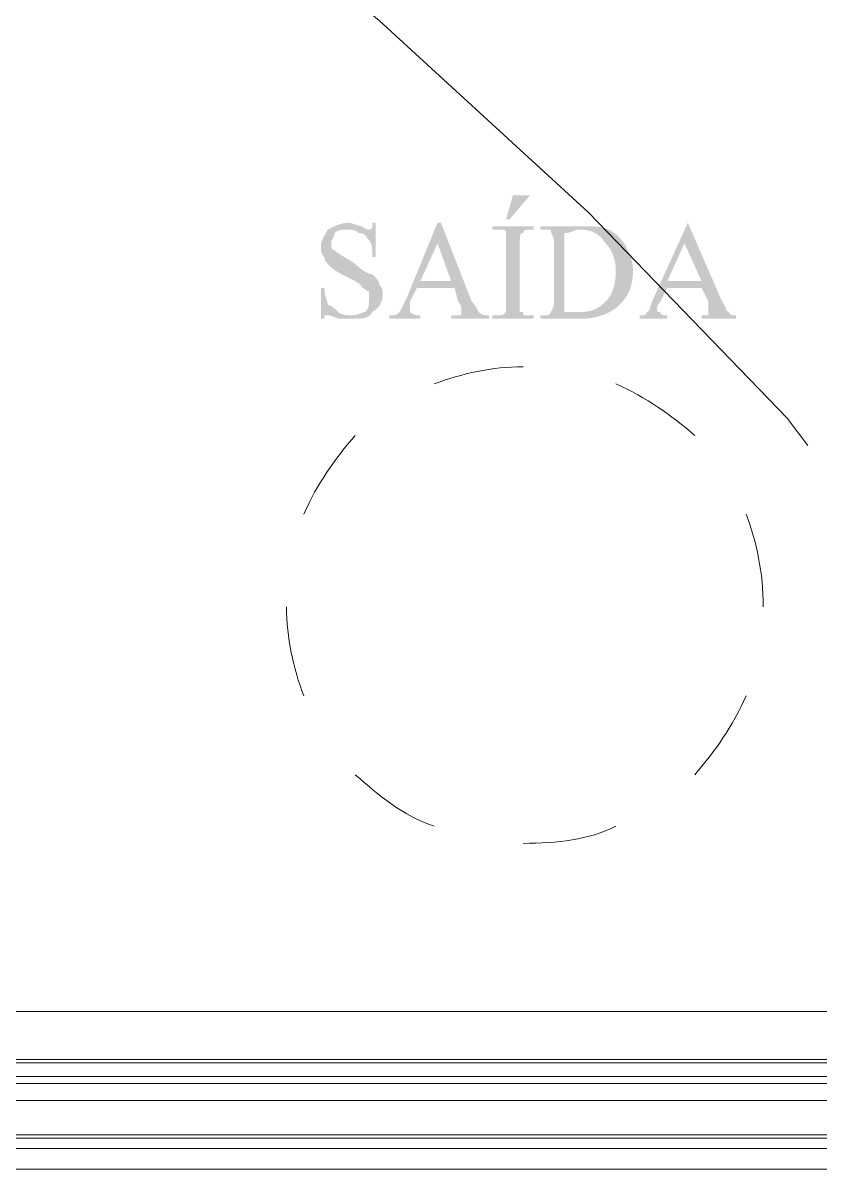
# Model space of a CAD drawing. Header units: metres. Extents: x 2999 to 3164, y 1641 to 1678.
# Drawn here: x 3009.965 to 3010.326, y 1652.677 to 1653.195 of the extents above; entities that cross this region are included whole.
import ezdxf

# ---------------------------------------------------------------- set-up
doc = ezdxf.new("R2010")
doc.units = ezdxf.units.M

msp = doc.modelspace()

# ---------------------------------------------------------------- hatches: boundary and pattern name
at = {"true_color": 0x000007}
h = msp.add_hatch(color=7, dxfattribs=at)
h.paths.add_polyline_path([(3010.1246, 1653.10486), (3010.1246, 1653.08934), (3010.12305, 1653.08934), (3010.12305, 1653.08934), (3010.12305, 1653.08973), (3010.12305, 1653.09011), (3010.12305, 1653.0905), (3010.12304, 1653.09088), (3010.12304, 1653.09126), (3010.12303, 1653.09164), (3010.12301, 1653.09202), (3010.12299, 1653.09238), (3010.12297, 1653.09275), (3010.12294, 1653.09311), (3010.1229, 1653.09346), (3010.12286, 1653.0938), (3010.1228, 1653.09414), (3010.12274, 1653.09446), (3010.12267, 1653.09478), (3010.12259, 1653.09509), (3010.1225, 1653.09538), (3010.12239, 1653.09567), (3010.12228, 1653.09594), (3010.12215, 1653.0962), (3010.12201, 1653.09645), (3010.12185, 1653.09668), (3010.12168, 1653.0969), (3010.1215, 1653.0971), (3010.1215, 1653.0971), (3010.12131, 1653.09729), (3010.12114, 1653.09748), (3010.12098, 1653.09768), (3010.12083, 1653.09787), (3010.12069, 1653.09805), (3010.12055, 1653.09824), (3010.12042, 1653.09842), (3010.12029, 1653.09859), (3010.12016, 1653.09876), (3010.12003, 1653.09893), (3010.11989, 1653.09908), (3010.11975, 1653.09923), (3010.1196, 1653.09937), (3010.11944, 1653.09951), (3010.11927, 1653.09963), (3010.11908, 1653.09974), (3010.11888, 1653.09984), (3010.11866, 1653.09993), (3010.11842, 1653.10001), (3010.11816, 1653.10008), (3010.11787, 1653.10013), (3010.11756, 1653.10017), (3010.11721, 1653.10019), (3010.11684, 1653.1002), (3010.11665, 1653.10039), (3010.11645, 1653.10056), (3010.11626, 1653.10071), (3010.11607, 1653.10086), (3010.11587, 1653.10098), (3010.11568, 1653.1011), (3010.11548, 1653.1012), (3010.11529, 1653.10129), (3010.1151, 1653.10137), (3010.1149, 1653.10145), (3010.11471, 1653.10151), (3010.11451, 1653.10156), (3010.11432, 1653.1016), (3010.11413, 1653.10164), (3010.11393, 1653.10167), (3010.11374, 1653.1017), (3010.11354, 1653.10172), (3010.11335, 1653.10173), (3010.11316, 1653.10174), (3010.11296, 1653.10175), (3010.11277, 1653.10175), (3010.11257, 1653.10175), (3010.11238, 1653.10175), (3010.11219, 1653.10175), (3010.11181, 1653.10175), (3010.11144, 1653.10175), (3010.11109, 1653.10175), (3010.11076, 1653.10175), (3010.11043, 1653.10174), (3010.11012, 1653.10173), (3010.10983, 1653.10172), (3010.10954, 1653.1017), (3010.10927, 1653.10167), (3010.109, 1653.10164), (3010.10875, 1653.1016), (3010.1085, 1653.10156), (3010.10826, 1653.10151), (3010.10803, 1653.10145), (3010.10781, 1653.10137), (3010.10759, 1653.10129), (3010.10737, 1653.1012), (3010.10717, 1653.1011), (3010.10696, 1653.10098), (3010.10676, 1653.10086), (3010.10656, 1653.10071), (3010.10637, 1653.10056), (3010.10617, 1653.10039), (3010.10598, 1653.1002), (3010.10597, 1653.10001), (3010.10595, 1653.09981), (3010.10591, 1653.09962), (3010.10586, 1653.09943), (3010.1058, 1653.09923), (3010.10574, 1653.09904), (3010.10566, 1653.09884), (3010.10558, 1653.09865), (3010.10549, 1653.09846), (3010.10539, 1653.09826), (3010.1053, 1653.09807), (3010.1052, 1653.09787), (3010.10511, 1653.09768), (3010.10501, 1653.09749), (3010.10492, 1653.09729), (3010.10483, 1653.0971), (3010.10475, 1653.0969), (3010.10467, 1653.09671), (3010.1046, 1653.09652), (3010.10454, 1653.09632), (3010.10449, 1653.09613), (3010.10446, 1653.09593), (3010.10443, 1653.09574), (3010.10443, 1653.09555), (3010.10443, 1653.09535), (3010.10443, 1653.09516), (3010.10443, 1653.09497), (3010.10443, 1653.09478), (3010.10444, 1653.09459), (3010.10445, 1653.09441), (3010.10446, 1653.09423), (3010.10448, 1653.09405), (3010.10451, 1653.09388), (3010.10454, 1653.09372), (3010.10458, 1653.09356), (3010.10462, 1653.09341), (3010.10467, 1653.09327), (3010.10473, 1653.09314), (3010.10481, 1653.09301), (3010.10489, 1653.0929), (3010.10498, 1653.0928), (3010.10508, 1653.09271), (3010.1052, 1653.09263), (3010.10532, 1653.09256), (3010.10547, 1653.09251), (3010.10562, 1653.09247), (3010.10579, 1653.09245), (3010.10598, 1653.09244), (3010.10618, 1653.09225), (3010.1064, 1653.09205), (3010.10663, 1653.09186), (3010.10688, 1653.09166), (3010.10715, 1653.09146), (3010.10743, 1653.09125), (3010.10773, 1653.09105), (3010.10805, 1653.09083), (3010.10838, 1653.09061), (3010.10873, 1653.09039), (3010.10909, 1653.09016), (3010.10947, 1653.08992), (3010.10987, 1653.08967), (3010.11028, 1653.08942), (3010.11071, 1653.08915), (3010.11115, 1653.08888), (3010.11161, 1653.08859), (3010.11209, 1653.0883), (3010.11258, 1653.08799), (3010.11309, 1653.08766), (3010.11362, 1653.08733), (3010.11416, 1653.08698), (3010.11472, 1653.08661), (3010.11529, 1653.08623), (3010.11568, 1653.08585), (3010.11606, 1653.08549), (3010.11645, 1653.08514), (3010.11683, 1653.08481), (3010.11722, 1653.0845), (3010.11759, 1653.0842), (3010.11797, 1653.08391), (3010.11834, 1653.08365), (3010.1187, 1653.0834), (3010.11906, 1653.08316), (3010.11941, 1653.08294), (3010.11975, 1653.08274), (3010.12009, 1653.08256), (3010.12041, 1653.08239), (3010.12073, 1653.08223), (3010.12104, 1653.0821), (3010.12133, 1653.08197), (3010.12162, 1653.08187), (3010.12189, 1653.08178), (3010.12215, 1653.08171), (3010.1224, 1653.08165), (3010.12263, 1653.08161), (3010.12285, 1653.08159), (3010.12305, 1653.08158), (3010.12324, 1653.08138), (3010.12344, 1653.08119), (3010.12363, 1653.081), (3010.12382, 1653.0808), (3010.12401, 1653.08061), (3010.12419, 1653.08041), (3010.12437, 1653.08022), (3010.12454, 1653.08003), (3010.12471, 1653.07983), (3010.12488, 1653.07964), (3010.12503, 1653.07944), (3010.12518, 1653.07925), (3010.12532, 1653.07906), (3010.12546, 1653.07886), (3010.12558, 1653.07867), (3010.12569, 1653.07847), (3010.1258, 1653.07828), (3010.12589, 1653.07809), (3010.12597, 1653.07789), (3010.12603, 1653.0777), (3010.12608, 1653.0775), (3010.12612, 1653.07731), (3010.12615, 1653.07712), (3010.12615, 1653.07692), (3010.12634, 1653.07673), (3010.12651, 1653.07653), (3010.12667, 1653.07634), (3010.12681, 1653.07615), (3010.12694, 1653.07595), (3010.12705, 1653.07576), (3010.12715, 1653.07556), (3010.12725, 1653.07537), (3010.12733, 1653.07518), (3010.1274, 1653.07498), (3010.12746, 1653.07479), (3010.12751, 1653.07459), (3010.12756, 1653.0744), (3010.12759, 1653.07421), (3010.12762, 1653.07401), (3010.12765, 1653.07382), (3010.12767, 1653.07362), (3010.12768, 1653.07343), (3010.12769, 1653.07324), (3010.1277, 1653.07304), (3010.1277, 1653.07285), (3010.1277, 1653.07265), (3010.12771, 1653.07246), (3010.12771, 1653.07227), (3010.1277, 1653.07188), (3010.12767, 1653.07149), (3010.12763, 1653.07111), (3010.12758, 1653.07072), (3010.1275, 1653.07034), (3010.12741, 1653.06996), (3010.12731, 1653.06959), (3010.12719, 1653.06922), (3010.12705, 1653.06886), (3010.1269, 1653.0685), (3010.12673, 1653.06815), (3010.12654, 1653.0678), (3010.12634, 1653.06747), (3010.12612, 1653.06714), (3010.12589, 1653.06683), (3010.12564, 1653.06652), (3010.12537, 1653.06622), (3010.12509, 1653.06594), (3010.12479, 1653.06566), (3010.12447, 1653.0654), (3010.12414, 1653.06516), (3010.12379, 1653.06493), (3010.12343, 1653.06471), (3010.12305, 1653.06451), (3010.12285, 1653.06413), (3010.12263, 1653.06379), (3010.12239, 1653.06348), (3010.12214, 1653.0632), (3010.12188, 1653.06294), (3010.12159, 1653.06271), (3010.1213, 1653.06251), (3010.12098, 1653.06232), (3010.12065, 1653.06216), (3010.1203, 1653.06202), (3010.11994, 1653.0619), (3010.11956, 1653.06179), (3010.11916, 1653.0617), (3010.11875, 1653.06163), (3010.11832, 1653.06157), (3010.11788, 1653.06152), (3010.11742, 1653.06148), (3010.11694, 1653.06145), (3010.11645, 1653.06143), (3010.11594, 1653.06142), (3010.11541, 1653.06141), (3010.11487, 1653.0614), (3010.11431, 1653.0614), (3010.11374, 1653.0614), (3010.11373, 1653.0614), (3010.11371, 1653.0614), (3010.11367, 1653.0614), (3010.11362, 1653.0614), (3010.11355, 1653.0614), (3010.11347, 1653.0614), (3010.11338, 1653.0614), (3010.11328, 1653.0614), (3010.11317, 1653.0614), (3010.11304, 1653.0614), (3010.11291, 1653.0614), (3010.11277, 1653.0614), (3010.11262, 1653.0614), (3010.11246, 1653.0614), (3010.1123, 1653.0614), (3010.11213, 1653.0614), (3010.11195, 1653.0614), (3010.11177, 1653.0614), (3010.11159, 1653.0614), (3010.1114, 1653.0614), (3010.11121, 1653.0614), (3010.11102, 1653.0614), (3010.11083, 1653.0614), (3010.11063, 1653.0614), (3010.11063, 1653.0614), (3010.1106, 1653.0614), (3010.11056, 1653.0614), (3010.11051, 1653.0614), (3010.11045, 1653.0614), (3010.11037, 1653.0614), (3010.11028, 1653.0614), (3010.11017, 1653.0614), (3010.11006, 1653.0614), (3010.10994, 1653.0614), (3010.10981, 1653.0614), (3010.10966, 1653.0614), (3010.10951, 1653.0614), (3010.10936, 1653.0614), (3010.10919, 1653.0614), (3010.10902, 1653.0614), (3010.10885, 1653.0614), (3010.10867, 1653.0614), (3010.10849, 1653.0614), (3010.1083, 1653.0614), (3010.10811, 1653.0614), (3010.10792, 1653.0614), (3010.10772, 1653.0614), (3010.10753, 1653.0614), (3010.10715, 1653.06159), (3010.10679, 1653.06176), (3010.10644, 1653.06192), (3010.10611, 1653.06206), (3010.10579, 1653.06218), (3010.10549, 1653.0623), (3010.10521, 1653.0624), (3010.10494, 1653.0625), (3010.10469, 1653.06258), (3010.10446, 1653.06265), (3010.10424, 1653.06271), (3010.10404, 1653.06276), (3010.10385, 1653.06281), (3010.10368, 1653.06284), (3010.10353, 1653.06287), (3010.10339, 1653.0629), (3010.10327, 1653.06292), (3010.10317, 1653.06293), (3010.10308, 1653.06294), (3010.103, 1653.06295), (3010.10295, 1653.06295), (3010.10291, 1653.06295), (3010.10288, 1653.06295), (3010.10287, 1653.06295), (3010.10287, 1653.06295), (3010.10287, 1653.06295), (3010.10287, 1653.06295), (3010.10287, 1653.06295), (3010.10286, 1653.06295), (3010.10285, 1653.06295), (3010.10284, 1653.06295), (3010.10282, 1653.06295), (3010.10279, 1653.06295), (3010.10276, 1653.06295), (3010.10272, 1653.06295), (3010.10268, 1653.06295), (3010.10263, 1653.06295), (3010.10257, 1653.06295), (3010.1025, 1653.06295), (3010.10241, 1653.06295), (3010.10232, 1653.06295), (3010.10222, 1653.06295), (3010.1021, 1653.06295), (3010.10198, 1653.06295), (3010.10183, 1653.06295), (3010.10168, 1653.06295), (3010.10151, 1653.06295), (3010.10132, 1653.06295), (3010.10132, 1653.06295), (3010.10132, 1653.06292), (3010.10132, 1653.06289), (3010.10132, 1653.06284), (3010.10132, 1653.06278), (3010.10132, 1653.06271), (3010.10132, 1653.06264), (3010.10132, 1653.06255), (3010.10132, 1653.06246), (3010.10132, 1653.06237), (3010.10132, 1653.06228), (3010.10132, 1653.06218), (3010.10132, 1653.06208), (3010.10132, 1653.06199), (3010.10132, 1653.06189), (3010.10132, 1653.06181), (3010.10132, 1653.06172), (3010.10132, 1653.06165), (3010.10132, 1653.06158), (3010.10132, 1653.06152), (3010.10132, 1653.06147), (3010.10132, 1653.06143), (3010.10132, 1653.06141), (3010.10132, 1653.0614), (3010.09977, 1653.0614), (3010.09977, 1653.07537), (3010.10132, 1653.07537), (3010.10132, 1653.07537), (3010.10133, 1653.07498), (3010.10135, 1653.0746), (3010.10139, 1653.07421), (3010.10144, 1653.07383), (3010.1015, 1653.07344), (3010.10156, 1653.07307), (3010.10164, 1653.07269), (3010.10172, 1653.07232), (3010.10181, 1653.07196), (3010.10191, 1653.0716), (3010.102, 1653.07125), (3010.1021, 1653.07091), (3010.1022, 1653.07057), (3010.10229, 1653.07025), (3010.10238, 1653.06993), (3010.10247, 1653.06962), (3010.10256, 1653.06933), (3010.10263, 1653.06904), (3010.1027, 1653.06877), (3010.10276, 1653.06851), (3010.10281, 1653.06826), (3010.10284, 1653.06803), (3010.10287, 1653.06781), (3010.10287, 1653.06761), (3010.10287, 1653.06761), (3010.10307, 1653.0676), (3010.10326, 1653.06758), (3010.10346, 1653.06754), (3010.10365, 1653.06749), (3010.10384, 1653.06742), (3010.10404, 1653.06734), (3010.10423, 1653.06725), (3010.10443, 1653.06715), (3010.10462, 1653.06704), (3010.10481, 1653.06691), (3010.10501, 1653.06678), (3010.1052, 1653.06664), (3010.1054, 1653.06649), (3010.10559, 1653.06633), (3010.10578, 1653.06617), (3010.10598, 1653.066), (3010.10617, 1653.06583), (3010.10637, 1653.06565), (3010.10656, 1653.06546), (3010.10675, 1653.06528), (3010.10695, 1653.06509), (3010.10714, 1653.06489), (3010.10734, 1653.0647), (3010.10753, 1653.06451), (3010.10773, 1653.06432), (3010.10795, 1653.06415), (3010.10818, 1653.06399), (3010.10842, 1653.06385), (3010.10867, 1653.06372), (3010.10894, 1653.06361), (3010.10921, 1653.06351), (3010.10948, 1653.06341), (3010.10977, 1653.06333), (3010.11005, 1653.06326), (3010.11034, 1653.0632), (3010.11063, 1653.06315), (3010.11092, 1653.0631), (3010.11121, 1653.06307), (3010.1115, 1653.06304), (3010.11178, 1653.06301), (3010.11206, 1653.06299), (3010.11233, 1653.06298), (3010.11259, 1653.06297), (3010.11285, 1653.06296), (3010.11309, 1653.06296), (3010.11332, 1653.06296), (3010.11354, 1653.06295), (3010.11374, 1653.06295), (3010.11412, 1653.06296), (3010.11448, 1653.06299), (3010.11483, 1653.06302), (3010.11517, 1653.06307), (3010.11549, 1653.06313), (3010.1158, 1653.0632), (3010.1161, 1653.06327), (3010.11638, 1653.06336), (3010.11666, 1653.06345), (3010.11692, 1653.06354), (3010.11718, 1653.06363), (3010.11742, 1653.06373), (3010.11766, 1653.06383), (3010.11789, 1653.06392), (3010.11812, 1653.06402), (3010.11834, 1653.0641), (3010.11855, 1653.06419), (3010.11876, 1653.06426), (3010.11896, 1653.06433), (3010.11916, 1653.06439), (3010.11936, 1653.06444), (3010.11956, 1653.06448), (3010.11975, 1653.0645), (3010.11995, 1653.06451), (3010.12013, 1653.0647), (3010.1203, 1653.0649), (3010.12046, 1653.06509), (3010.1206, 1653.06529), (3010.12073, 1653.06549), (3010.12084, 1653.0657), (3010.12095, 1653.0659), (3010.12104, 1653.06612), (3010.12112, 1653.06633), (3010.12119, 1653.06656), (3010.12125, 1653.06679), (3010.1213, 1653.06703), (3010.12135, 1653.06728), (3010.12139, 1653.06753), (3010.12142, 1653.0678), (3010.12144, 1653.06807), (3010.12146, 1653.06836), (3010.12147, 1653.06865), (3010.12148, 1653.06896), (3010.12149, 1653.06928), (3010.12149, 1653.06962), (3010.1215, 1653.06997), (3010.1215, 1653.07033), (3010.1215, 1653.07071), (3010.1215, 1653.07072), (3010.1215, 1653.07075), (3010.1215, 1653.07078), (3010.1215, 1653.07084), (3010.1215, 1653.0709), (3010.1215, 1653.07098), (3010.1215, 1653.07107), (3010.1215, 1653.07117), (3010.1215, 1653.07129), (3010.1215, 1653.07141), (3010.1215, 1653.07154), (3010.1215, 1653.07168), (3010.1215, 1653.07183), (3010.1215, 1653.07199), (3010.1215, 1653.07215), (3010.1215, 1653.07232), (3010.1215, 1653.0725), (3010.1215, 1653.07268), (3010.1215, 1653.07286), (3010.1215, 1653.07305), (3010.1215, 1653.07324), (3010.1215, 1653.07343), (3010.1215, 1653.07362), (3010.1215, 1653.07382), (3010.12131, 1653.07383), (3010.12114, 1653.07385), (3010.12098, 1653.07389), (3010.12084, 1653.07393), (3010.1207, 1653.07399), (3010.12058, 1653.07406), (3010.12046, 1653.07414), (3010.12035, 1653.07422), (3010.12024, 1653.07431), (3010.12014, 1653.0744), (3010.12004, 1653.0745), (3010.11995, 1653.07459), (3010.11985, 1653.07469), (3010.11975, 1653.07479), (3010.11965, 1653.07488), (3010.11954, 1653.07497), (3010.11943, 1653.07505), (3010.11932, 1653.07513), (3010.11919, 1653.0752), (3010.11905, 1653.07526), (3010.11891, 1653.0753), (3010.11875, 1653.07534), (3010.11858, 1653.07536), (3010.11839, 1653.07537), (3010.11838, 1653.07556), (3010.11833, 1653.07576), (3010.11825, 1653.07595), (3010.11815, 1653.07615), (3010.11802, 1653.07634), (3010.11786, 1653.07653), (3010.11768, 1653.07673), (3010.11747, 1653.07692), (3010.11725, 1653.07712), (3010.117, 1653.07731), (3010.11674, 1653.0775), (3010.11645, 1653.0777), (3010.11615, 1653.07789), (3010.11584, 1653.07809), (3010.11551, 1653.07828), (3010.11517, 1653.07847), (3010.11482, 1653.07867), (3010.11447, 1653.07886), (3010.1141, 1653.07906), (3010.11372, 1653.07925), (3010.11334, 1653.07944), (3010.11296, 1653.07964), (3010.11257, 1653.07983), (3010.11219, 1653.08003), (3010.1118, 1653.08022), (3010.11141, 1653.08041), (3010.11103, 1653.08061), (3010.11064, 1653.0808), (3010.11026, 1653.081), (3010.10988, 1653.08119), (3010.10951, 1653.08138), (3010.10914, 1653.08158), (3010.10878, 1653.08177), (3010.10842, 1653.08197), (3010.10807, 1653.08216), (3010.10772, 1653.08235), (3010.10739, 1653.08255), (3010.10706, 1653.08274), (3010.10675, 1653.08294), (3010.10644, 1653.08313), (3010.10614, 1653.08332), (3010.10586, 1653.08352), (3010.10558, 1653.08371), (3010.10532, 1653.08391), (3010.10508, 1653.0841), (3010.10485, 1653.08429), (3010.10463, 1653.08449), (3010.10443, 1653.08468), (3010.10423, 1653.08488), (3010.10404, 1653.08507), (3010.10385, 1653.08526), (3010.10366, 1653.08546), (3010.10347, 1653.08565), (3010.10329, 1653.08585), (3010.10311, 1653.08604), (3010.10293, 1653.08623), (3010.10276, 1653.08643), (3010.1026, 1653.08662), (3010.10244, 1653.08682), (3010.10229, 1653.08701), (3010.10215, 1653.0872), (3010.10202, 1653.0874), (3010.1019, 1653.08759), (3010.10178, 1653.08779), (3010.10168, 1653.08798), (3010.10159, 1653.08817), (3010.10151, 1653.08837), (3010.10144, 1653.08856), (3010.10139, 1653.08876), (3010.10135, 1653.08895), (3010.10133, 1653.08914), (3010.10132, 1653.08934), (3010.10114, 1653.08953), (3010.10097, 1653.08973), (3010.10081, 1653.08992), (3010.10067, 1653.09011), (3010.10054, 1653.09031), (3010.10043, 1653.0905), (3010.10032, 1653.0907), (3010.10023, 1653.09089), (3010.10015, 1653.09108), (3010.10008, 1653.09128), (3010.10002, 1653.09147), (3010.09996, 1653.09167), (3010.09992, 1653.09186), (3010.09988, 1653.09205), (3010.09985, 1653.09225), (3010.09983, 1653.09244), (3010.09981, 1653.09264), (3010.09979, 1653.09283), (3010.09978, 1653.09302), (3010.09978, 1653.09322), (3010.09977, 1653.09341), (3010.09977, 1653.09361), (3010.09977, 1653.0938), (3010.09977, 1653.09399), (3010.09978, 1653.09437), (3010.0998, 1653.09474), (3010.09984, 1653.09509), (3010.09989, 1653.09543), (3010.09996, 1653.09576), (3010.10004, 1653.09608), (3010.10013, 1653.09639), (3010.10023, 1653.0967), (3010.10034, 1653.09699), (3010.10047, 1653.09729), (3010.1006, 1653.09758), (3010.10074, 1653.09787), (3010.10089, 1653.09816), (3010.10105, 1653.09846), (3010.10121, 1653.09875), (3010.10138, 1653.09905), (3010.10155, 1653.09936), (3010.10173, 1653.09967), (3010.10192, 1653.09999), (3010.10211, 1653.10032), (3010.1023, 1653.10066), (3010.10249, 1653.10101), (3010.10268, 1653.10137), (3010.10287, 1653.10175), (3010.10326, 1653.10195), (3010.10365, 1653.10214), (3010.10404, 1653.10233), (3010.10443, 1653.10252), (3010.10481, 1653.10271), (3010.1052, 1653.10289), (3010.10559, 1653.10307), (3010.10598, 1653.10325), (3010.10637, 1653.10342), (3010.10675, 1653.10358), (3010.10714, 1653.10374), (3010.10753, 1653.10389), (3010.10792, 1653.10403), (3010.10831, 1653.10416), (3010.10869, 1653.10428), (3010.10908, 1653.1044), (3010.10947, 1653.1045), (3010.10986, 1653.10459), (3010.11025, 1653.10467), (3010.11063, 1653.10474), (3010.11102, 1653.10479), (3010.11141, 1653.10483), (3010.1118, 1653.10485), (3010.11219, 1653.10486), (3010.11239, 1653.10485), (3010.1126, 1653.10483), (3010.11283, 1653.10479), (3010.11308, 1653.10474), (3010.11333, 1653.10468), (3010.11359, 1653.10461), (3010.11386, 1653.10454), (3010.11414, 1653.10446), (3010.11442, 1653.10437), (3010.11471, 1653.10427), (3010.115, 1653.10418), (3010.11529, 1653.10408), (3010.11558, 1653.10398), (3010.11587, 1653.10389), (3010.11616, 1653.1038), (3010.11644, 1653.10371), (3010.11672, 1653.10362), (3010.11699, 1653.10355), (3010.11725, 1653.10348), (3010.1175, 1653.10342), (3010.11775, 1653.10337), (3010.11798, 1653.10334), (3010.11819, 1653.10331), (3010.11839, 1653.10331), (3010.11859, 1653.10312), (3010.11878, 1653.10295), (3010.11897, 1653.10279), (3010.11916, 1653.10265), (3010.11935, 1653.10252), (3010.11953, 1653.10241), (3010.11971, 1653.10231), (3010.11989, 1653.10221), (3010.12006, 1653.10213), (3010.12022, 1653.10206), (3010.12038, 1653.102), (3010.12053, 1653.10195), (3010.12067, 1653.1019), (3010.1208, 1653.10187), (3010.12092, 1653.10184), (3010.12104, 1653.10181), (3010.12114, 1653.10179), (3010.12123, 1653.10178), (3010.12131, 1653.10177), (3010.12138, 1653.10176), (3010.12143, 1653.10176), (3010.12147, 1653.10175), (3010.12149, 1653.10175), (3010.1215, 1653.10175), (3010.12151, 1653.10175), (3010.12153, 1653.10175), (3010.12156, 1653.10176), (3010.12161, 1653.10176), (3010.12167, 1653.10177), (3010.12174, 1653.10178), (3010.12182, 1653.10179), (3010.1219, 1653.10181), (3010.12199, 1653.10184), (3010.12208, 1653.10187), (3010.12218, 1653.1019), (3010.12227, 1653.10195), (3010.12237, 1653.102), (3010.12247, 1653.10206), (3010.12256, 1653.10213), (3010.12265, 1653.10221), (3010.12273, 1653.10231), (3010.12281, 1653.10241), (3010.12288, 1653.10252), (3010.12293, 1653.10265), (3010.12298, 1653.10279), (3010.12302, 1653.10295), (3010.12304, 1653.10312), (3010.12305, 1653.10331), (3010.12305, 1653.10331), (3010.12305, 1653.10331), (3010.12305, 1653.10331), (3010.12305, 1653.10331), (3010.12305, 1653.10332), (3010.12305, 1653.10333), (3010.12305, 1653.10334), (3010.12305, 1653.10336), (3010.12305, 1653.10339), (3010.12305, 1653.10342), (3010.12305, 1653.10345), (3010.12305, 1653.1035), (3010.12305, 1653.10355), (3010.12305, 1653.10361), (3010.12305, 1653.10368), (3010.12305, 1653.10377), (3010.12305, 1653.10386), (3010.12305, 1653.10396), (3010.12305, 1653.10408), (3010.12305, 1653.1042), (3010.12305, 1653.10435), (3010.12305, 1653.1045), (3010.12305, 1653.10467), (3010.12305, 1653.10486), (3010.1246, 1653.10486), (3010.12305, 1653.10486)])
h.paths.add_polyline_path([(3010.1603, 1653.07537), (3010.14322, 1653.07537), (3010.14012, 1653.06916), (3010.14012, 1653.06916), (3010.14012, 1653.06897), (3010.14012, 1653.06878), (3010.14012, 1653.06858), (3010.14012, 1653.06839), (3010.14012, 1653.06821), (3010.14012, 1653.06802), (3010.14012, 1653.06784), (3010.14012, 1653.06767), (3010.14012, 1653.0675), (3010.14012, 1653.06733), (3010.14012, 1653.06718), (3010.14012, 1653.06703), (3010.14012, 1653.06689), (3010.14012, 1653.06675), (3010.14012, 1653.06663), (3010.14012, 1653.06652), (3010.14012, 1653.06642), (3010.14012, 1653.06633), (3010.14012, 1653.06625), (3010.14012, 1653.06618), (3010.14012, 1653.06613), (3010.14012, 1653.06609), (3010.14012, 1653.06607), (3010.14012, 1653.06606), (3010.14012, 1653.06606), (3010.14012, 1653.06587), (3010.14012, 1653.0657), (3010.14012, 1653.06555), (3010.14012, 1653.0654), (3010.14012, 1653.06528), (3010.14012, 1653.06516), (3010.14012, 1653.06506), (3010.14012, 1653.06497), (3010.14012, 1653.06489), (3010.14012, 1653.06481), (3010.14012, 1653.06475), (3010.14012, 1653.0647), (3010.14012, 1653.06466), (3010.14012, 1653.06462), (3010.14012, 1653.06459), (3010.14012, 1653.06456), (3010.14012, 1653.06455), (3010.14012, 1653.06453), (3010.14012, 1653.06452), (3010.14012, 1653.06451), (3010.14012, 1653.06451), (3010.14012, 1653.06451), (3010.14012, 1653.06451), (3010.14012, 1653.06451), (3010.14031, 1653.06432), (3010.14051, 1653.06415), (3010.1407, 1653.06399), (3010.1409, 1653.06385), (3010.14109, 1653.06372), (3010.14128, 1653.06361), (3010.14148, 1653.06351), (3010.14167, 1653.06341), (3010.14187, 1653.06333), (3010.14206, 1653.06326), (3010.14225, 1653.0632), (3010.14245, 1653.06315), (3010.14264, 1653.0631), (3010.14284, 1653.06307), (3010.14303, 1653.06304), (3010.14322, 1653.06301), (3010.14342, 1653.06299), (3010.14361, 1653.06298), (3010.14381, 1653.06297), (3010.144, 1653.06296), (3010.14419, 1653.06296), (3010.14439, 1653.06296), (3010.14458, 1653.06295), (3010.14478, 1653.06295), (3010.14478, 1653.0614), (3010.13081, 1653.0614), (3010.13081, 1653.06295), (3010.13081, 1653.06295), (3010.131, 1653.06295), (3010.1312, 1653.06296), (3010.13139, 1653.06296), (3010.13159, 1653.06296), (3010.13178, 1653.06297), (3010.13197, 1653.06298), (3010.13217, 1653.06299), (3010.13236, 1653.06301), (3010.13256, 1653.06304), (3010.13275, 1653.06307), (3010.13294, 1653.0631), (3010.13314, 1653.06315), (3010.13333, 1653.0632), (3010.13353, 1653.06326), (3010.13372, 1653.06333), (3010.13391, 1653.06341), (3010.13411, 1653.06351), (3010.1343, 1653.06361), (3010.1345, 1653.06372), (3010.13469, 1653.06385), (3010.13488, 1653.06399), (3010.13508, 1653.06415), (3010.13527, 1653.06432), (3010.13547, 1653.06451), (3010.13547, 1653.06451), (3010.13547, 1653.06452), (3010.1355, 1653.06457), (3010.13553, 1653.06465), (3010.13559, 1653.06475), (3010.13565, 1653.06488), (3010.13573, 1653.06504), (3010.13582, 1653.06522), (3010.13592, 1653.06543), (3010.13604, 1653.06565), (3010.13616, 1653.0659), (3010.13629, 1653.06616), (3010.13644, 1653.06645), (3010.13658, 1653.06675), (3010.13674, 1653.06706), (3010.1369, 1653.06739), (3010.13707, 1653.06773), (3010.13725, 1653.06808), (3010.13743, 1653.06844), (3010.13761, 1653.0688), (3010.1378, 1653.06918), (3010.13799, 1653.06956), (3010.13818, 1653.06994), (3010.13838, 1653.07033), (3010.13857, 1653.07071), (3010.15254, 1653.10486), (3010.15409, 1653.10486), (3010.16806, 1653.06916), (3010.16806, 1653.06916), (3010.16825, 1653.06896), (3010.16844, 1653.06875), (3010.16863, 1653.06852), (3010.16882, 1653.06828), (3010.16901, 1653.06803), (3010.1692, 1653.06778), (3010.16938, 1653.06752), (3010.16955, 1653.06727), (3010.16972, 1653.06701), (3010.16988, 1653.06675), (3010.17004, 1653.0665), (3010.17019, 1653.06625), (3010.17033, 1653.06601), (3010.17046, 1653.06579), (3010.17059, 1653.06557), (3010.1707, 1653.06537), (3010.1708, 1653.06518), (3010.17089, 1653.06502), (3010.17097, 1653.06487), (3010.17104, 1653.06474), (3010.17109, 1653.06464), (3010.17113, 1653.06457), (3010.17115, 1653.06452), (3010.17116, 1653.06451), (3010.17116, 1653.06451), (3010.17135, 1653.06432), (3010.17155, 1653.06415), (3010.17174, 1653.06399), (3010.17194, 1653.06385), (3010.17213, 1653.06372), (3010.17232, 1653.06361), (3010.17252, 1653.06351), (3010.17271, 1653.06341), (3010.17291, 1653.06333), (3010.1731, 1653.06326), (3010.17329, 1653.0632), (3010.17349, 1653.06315), (3010.17368, 1653.0631), (3010.17388, 1653.06307), (3010.17407, 1653.06304), (3010.17426, 1653.06301), (3010.17446, 1653.06299), (3010.17465, 1653.06298), (3010.17485, 1653.06297), (3010.17504, 1653.06296), (3010.17523, 1653.06296), (3010.17543, 1653.06296), (3010.17562, 1653.06295), (3010.17582, 1653.06295), (3010.17582, 1653.0614), (3010.15874, 1653.0614), (3010.15874, 1653.06295), (3010.15874, 1653.06295), (3010.15894, 1653.06295), (3010.15913, 1653.06295), (3010.15933, 1653.06295), (3010.15952, 1653.06295), (3010.15971, 1653.06295), (3010.15991, 1653.06295), (3010.1601, 1653.06295), (3010.1603, 1653.06295), (3010.16049, 1653.06295), (3010.16068, 1653.06295), (3010.16088, 1653.06295), (3010.16107, 1653.06295), (3010.16127, 1653.06295), (3010.16146, 1653.06295), (3010.16165, 1653.06295), (3010.16185, 1653.06295), (3010.16204, 1653.06295), (3010.16224, 1653.06295), (3010.16243, 1653.06295), (3010.16262, 1653.06295), (3010.16282, 1653.06295), (3010.16301, 1653.06295), (3010.16321, 1653.06295), (3010.1634, 1653.06295), (3010.1634, 1653.06295), (3010.1634, 1653.06314), (3010.1634, 1653.06331), (3010.1634, 1653.06347), (3010.1634, 1653.06362), (3010.1634, 1653.06375), (3010.1634, 1653.06388), (3010.1634, 1653.06399), (3010.1634, 1653.0641), (3010.1634, 1653.06421), (3010.1634, 1653.06431), (3010.1634, 1653.06441), (3010.1634, 1653.06451), (3010.1634, 1653.0646), (3010.1634, 1653.0647), (3010.1634, 1653.0648), (3010.1634, 1653.06491), (3010.1634, 1653.06502), (3010.1634, 1653.06514), (3010.1634, 1653.06526), (3010.1634, 1653.0654), (3010.1634, 1653.06554), (3010.1634, 1653.0657), (3010.1634, 1653.06587), (3010.1634, 1653.06606), (3010.1634, 1653.06607), (3010.1634, 1653.06609), (3010.1634, 1653.06613), (3010.16339, 1653.06618), (3010.16339, 1653.06625), (3010.16338, 1653.06633), (3010.16336, 1653.06642), (3010.16334, 1653.06652), (3010.16332, 1653.06663), (3010.16329, 1653.06675), (3010.16325, 1653.06689), (3010.16321, 1653.06703), (3010.16315, 1653.06718), (3010.16309, 1653.06733), (3010.16302, 1653.0675), (3010.16294, 1653.06767), (3010.16285, 1653.06784), (3010.16275, 1653.06802), (3010.16263, 1653.06821), (3010.1625, 1653.06839), (3010.16236, 1653.06858), (3010.1622, 1653.06878), (3010.16203, 1653.06897), (3010.16185, 1653.06916), (3010.1603, 1653.07537), (3010.16185, 1653.06916)])
h.paths.add_polyline_path([(3010.15874, 1653.07847), (3010.15254, 1653.09555), (3010.14478, 1653.07847), (3010.15874, 1653.07847), (3010.14478, 1653.07847)])
h.paths.add_polyline_path([(3010.19599, 1653.06295), (3010.19599, 1653.0614), (3010.17737, 1653.0614), (3010.17737, 1653.06295), (3010.17892, 1653.06295), (3010.17892, 1653.06295), (3010.17929, 1653.06295), (3010.17963, 1653.06296), (3010.17995, 1653.06296), (3010.18023, 1653.06296), (3010.1805, 1653.06297), (3010.18074, 1653.06298), (3010.18096, 1653.06299), (3010.18116, 1653.06301), (3010.18135, 1653.06304), (3010.18152, 1653.06307), (3010.18168, 1653.0631), (3010.18183, 1653.06315), (3010.18197, 1653.0632), (3010.18211, 1653.06326), (3010.18224, 1653.06333), (3010.18237, 1653.06341), (3010.1825, 1653.06351), (3010.18263, 1653.06361), (3010.18277, 1653.06372), (3010.18291, 1653.06385), (3010.18306, 1653.06399), (3010.18322, 1653.06415), (3010.18339, 1653.06432), (3010.18358, 1653.06451), (3010.18358, 1653.06451), (3010.18358, 1653.06451), (3010.18358, 1653.06454), (3010.18358, 1653.06458), (3010.18358, 1653.06464), (3010.18358, 1653.06471), (3010.18358, 1653.0648), (3010.18358, 1653.0649), (3010.18358, 1653.06502), (3010.18358, 1653.06516), (3010.18358, 1653.06532), (3010.18358, 1653.06548), (3010.18358, 1653.06567), (3010.18358, 1653.06587), (3010.18358, 1653.06609), (3010.18358, 1653.06633), (3010.18358, 1653.06658), (3010.18358, 1653.06684), (3010.18358, 1653.06713), (3010.18358, 1653.06742), (3010.18358, 1653.06774), (3010.18358, 1653.06807), (3010.18358, 1653.06842), (3010.18358, 1653.06878), (3010.18358, 1653.06916), (3010.18358, 1653.09555), (3010.18358, 1653.09555), (3010.18358, 1653.09593), (3010.18358, 1653.09629), (3010.18358, 1653.09664), (3010.18358, 1653.09697), (3010.18358, 1653.09728), (3010.18358, 1653.09758), (3010.18358, 1653.09787), (3010.18358, 1653.09813), (3010.18358, 1653.09838), (3010.18358, 1653.09862), (3010.18358, 1653.09884), (3010.18358, 1653.09904), (3010.18358, 1653.09922), (3010.18358, 1653.09939), (3010.18358, 1653.09955), (3010.18358, 1653.09968), (3010.18358, 1653.09981), (3010.18358, 1653.09991), (3010.18358, 1653.1), (3010.18358, 1653.10007), (3010.18358, 1653.10013), (3010.18358, 1653.10017), (3010.18358, 1653.10019), (3010.18358, 1653.1002), (3010.18358, 1653.1002), (3010.18358, 1653.10021), (3010.18357, 1653.10023), (3010.18357, 1653.10027), (3010.18357, 1653.10032), (3010.18356, 1653.10038), (3010.18355, 1653.10044), (3010.18354, 1653.10052), (3010.18352, 1653.1006), (3010.18349, 1653.10069), (3010.18346, 1653.10079), (3010.18343, 1653.10088), (3010.18338, 1653.10098), (3010.18333, 1653.10107), (3010.18327, 1653.10117), (3010.1832, 1653.10126), (3010.18312, 1653.10135), (3010.18302, 1653.10143), (3010.18292, 1653.10151), (3010.18281, 1653.10158), (3010.18268, 1653.10164), (3010.18254, 1653.10169), (3010.18238, 1653.10172), (3010.18221, 1653.10175), (3010.18202, 1653.10175), (3010.18202, 1653.10175), (3010.18199, 1653.10175), (3010.18195, 1653.10175), (3010.1819, 1653.10175), (3010.18184, 1653.10175), (3010.18176, 1653.10175), (3010.18167, 1653.10175), (3010.18156, 1653.10175), (3010.18145, 1653.10175), (3010.18133, 1653.10175), (3010.18119, 1653.10175), (3010.18105, 1653.10175), (3010.1809, 1653.10175), (3010.18075, 1653.10175), (3010.18058, 1653.10175), (3010.18041, 1653.10175), (3010.18024, 1653.10175), (3010.18006, 1653.10175), (3010.17988, 1653.10175), (3010.17969, 1653.10175), (3010.1795, 1653.10175), (3010.17931, 1653.10175), (3010.17911, 1653.10175), (3010.17892, 1653.10175), (3010.17737, 1653.10175), (3010.17737, 1653.10331), (3010.19599, 1653.10331), (3010.19599, 1653.10175), (3010.19444, 1653.10175), (3010.19444, 1653.10175), (3010.19425, 1653.10175), (3010.19405, 1653.10175), (3010.19386, 1653.10175), (3010.19367, 1653.10175), (3010.19348, 1653.10174), (3010.1933, 1653.10173), (3010.19312, 1653.10172), (3010.19294, 1653.1017), (3010.19278, 1653.10167), (3010.19261, 1653.10164), (3010.19245, 1653.1016), (3010.19231, 1653.10156), (3010.19216, 1653.10151), (3010.19203, 1653.10145), (3010.19191, 1653.10137), (3010.1918, 1653.10129), (3010.19169, 1653.1012), (3010.1916, 1653.1011), (3010.19152, 1653.10098), (3010.19146, 1653.10086), (3010.1914, 1653.10071), (3010.19137, 1653.10056), (3010.19134, 1653.10039), (3010.19134, 1653.1002), (3010.19134, 1653.1002), (3010.19115, 1653.10019), (3010.19098, 1653.10017), (3010.19082, 1653.10013), (3010.19068, 1653.10007), (3010.19055, 1653.1), (3010.19044, 1653.09991), (3010.19033, 1653.09981), (3010.19024, 1653.09968), (3010.19016, 1653.09955), (3010.19009, 1653.09939), (3010.19003, 1653.09922), (3010.18998, 1653.09904), (3010.18993, 1653.09884), (3010.1899, 1653.09862), (3010.18987, 1653.09838), (3010.18984, 1653.09813), (3010.18982, 1653.09787), (3010.18981, 1653.09758), (3010.1898, 1653.09728), (3010.18979, 1653.09697), (3010.18979, 1653.09664), (3010.18978, 1653.09629), (3010.18978, 1653.09593), (3010.18978, 1653.09555), (3010.18978, 1653.06916), (3010.18978, 1653.06916), (3010.18978, 1653.06897), (3010.18978, 1653.06877), (3010.18978, 1653.06858), (3010.18978, 1653.06839), (3010.18978, 1653.06819), (3010.18978, 1653.068), (3010.18978, 1653.0678), (3010.18978, 1653.06761), (3010.18978, 1653.06742), (3010.18978, 1653.06722), (3010.18978, 1653.06703), (3010.18978, 1653.06683), (3010.18978, 1653.06664), (3010.18978, 1653.06645), (3010.18978, 1653.06625), (3010.18978, 1653.06606), (3010.18978, 1653.06586), (3010.18978, 1653.06567), (3010.18978, 1653.06548), (3010.18978, 1653.06528), (3010.18978, 1653.06509), (3010.18978, 1653.06489), (3010.18978, 1653.0647), (3010.18978, 1653.06451), (3010.18978, 1653.06451), (3010.18997, 1653.06451), (3010.19014, 1653.06451), (3010.1903, 1653.0645), (3010.19044, 1653.0645), (3010.19057, 1653.06449), (3010.19068, 1653.06448), (3010.19078, 1653.06447), (3010.19088, 1653.06445), (3010.19096, 1653.06442), (3010.19103, 1653.06439), (3010.19109, 1653.06436), (3010.19114, 1653.06431), (3010.19119, 1653.06426), (3010.19122, 1653.0642), (3010.19125, 1653.06413), (3010.19128, 1653.06405), (3010.1913, 1653.06396), (3010.19131, 1653.06385), (3010.19132, 1653.06374), (3010.19133, 1653.06361), (3010.19133, 1653.06347), (3010.19133, 1653.06331), (3010.19134, 1653.06314), (3010.19134, 1653.06295), (3010.19152, 1653.06295), (3010.19169, 1653.06295), (3010.19185, 1653.06295), (3010.192, 1653.06295), (3010.19213, 1653.06295), (3010.19226, 1653.06295), (3010.19237, 1653.06295), (3010.19248, 1653.06295), (3010.19259, 1653.06295), (3010.19269, 1653.06295), (3010.19279, 1653.06295), (3010.19289, 1653.06295), (3010.19298, 1653.06295), (3010.19308, 1653.06295), (3010.19318, 1653.06295), (3010.19329, 1653.06295), (3010.1934, 1653.06295), (3010.19352, 1653.06295), (3010.19364, 1653.06295), (3010.19378, 1653.06295), (3010.19392, 1653.06295), (3010.19408, 1653.06295), (3010.19425, 1653.06295), (3010.19444, 1653.06295), (3010.19599, 1653.06295), (3010.19444, 1653.06295)])
h.paths.add_polyline_path([(3010.19444, 1653.11727), (3010.18513, 1653.10641), (3010.18358, 1653.10641), (3010.18668, 1653.11727), (3010.19444, 1653.11727), (3010.18668, 1653.11727)])
h.paths.add_polyline_path([(3010.19909, 1653.0614), (3010.19909, 1653.06295), (3010.20065, 1653.06295), (3010.20065, 1653.06295), (3010.20084, 1653.06295), (3010.20103, 1653.06296), (3010.20123, 1653.06296), (3010.20142, 1653.06296), (3010.2016, 1653.06297), (3010.20179, 1653.06298), (3010.20197, 1653.06299), (3010.20214, 1653.06301), (3010.20231, 1653.06304), (3010.20247, 1653.06307), (3010.20263, 1653.0631), (3010.20278, 1653.06315), (3010.20292, 1653.0632), (3010.20305, 1653.06326), (3010.20318, 1653.06333), (3010.20329, 1653.06341), (3010.20339, 1653.06351), (3010.20348, 1653.06361), (3010.20356, 1653.06372), (3010.20363, 1653.06385), (3010.20368, 1653.06399), (3010.20372, 1653.06415), (3010.20374, 1653.06432), (3010.20375, 1653.06451), (3010.20375, 1653.06451), (3010.20376, 1653.06451), (3010.20378, 1653.06454), (3010.20382, 1653.06458), (3010.20387, 1653.06464), (3010.20392, 1653.06471), (3010.20399, 1653.0648), (3010.20407, 1653.0649), (3010.20415, 1653.06502), (3010.20424, 1653.06516), (3010.20433, 1653.06532), (3010.20443, 1653.06548), (3010.20453, 1653.06567), (3010.20462, 1653.06587), (3010.20472, 1653.06609), (3010.20481, 1653.06633), (3010.2049, 1653.06658), (3010.20498, 1653.06684), (3010.20506, 1653.06713), (3010.20513, 1653.06742), (3010.20519, 1653.06774), (3010.20524, 1653.06807), (3010.20527, 1653.06842), (3010.20529, 1653.06878), (3010.2053, 1653.06916), (3010.2053, 1653.09555), (3010.2053, 1653.09555), (3010.20529, 1653.09593), (3010.20527, 1653.09629), (3010.20524, 1653.09664), (3010.20519, 1653.09698), (3010.20513, 1653.0973), (3010.20506, 1653.09761), (3010.20498, 1653.0979), (3010.2049, 1653.09819), (3010.20481, 1653.09846), (3010.20472, 1653.09873), (3010.20462, 1653.09898), (3010.20453, 1653.09923), (3010.20443, 1653.09947), (3010.20433, 1653.0997), (3010.20424, 1653.09993), (3010.20415, 1653.10014), (3010.20407, 1653.10036), (3010.20399, 1653.10057), (3010.20392, 1653.10077), (3010.20387, 1653.10097), (3010.20382, 1653.10117), (3010.20378, 1653.10136), (3010.20376, 1653.10156), (3010.20375, 1653.10175), (3010.20375, 1653.10175), (3010.20374, 1653.10175), (3010.20372, 1653.10175), (3010.20368, 1653.10175), (3010.20363, 1653.10175), (3010.20356, 1653.10175), (3010.20348, 1653.10175), (3010.20339, 1653.10175), (3010.20329, 1653.10175), (3010.20318, 1653.10175), (3010.20305, 1653.10175), (3010.20292, 1653.10175), (3010.20278, 1653.10175), (3010.20263, 1653.10175), (3010.20247, 1653.10175), (3010.20231, 1653.10175), (3010.20214, 1653.10175), (3010.20197, 1653.10175), (3010.20179, 1653.10175), (3010.2016, 1653.10175), (3010.20142, 1653.10175), (3010.20123, 1653.10175), (3010.20103, 1653.10175), (3010.20084, 1653.10175), (3010.20065, 1653.10175), (3010.19909, 1653.10175), (3010.19909, 1653.10331), (3010.21617, 1653.10331), (3010.21617, 1653.10331), (3010.21693, 1653.10331), (3010.21769, 1653.1033), (3010.21842, 1653.1033), (3010.21914, 1653.1033), (3010.21984, 1653.10329), (3010.22053, 1653.10328), (3010.2212, 1653.10327), (3010.22186, 1653.10325), (3010.2225, 1653.10322), (3010.22312, 1653.10319), (3010.22372, 1653.10316), (3010.22431, 1653.10311), (3010.22489, 1653.10306), (3010.22545, 1653.103), (3010.22599, 1653.10293), (3010.22651, 1653.10285), (3010.22702, 1653.10275), (3010.22752, 1653.10265), (3010.22799, 1653.10254), (3010.22845, 1653.10241), (3010.2289, 1653.10227), (3010.22933, 1653.10211), (3010.22974, 1653.10194), (3010.23013, 1653.10175), (3010.23013, 1653.10175), (3010.23052, 1653.10155), (3010.23091, 1653.10133), (3010.23129, 1653.1011), (3010.23168, 1653.10086), (3010.23206, 1653.1006), (3010.23244, 1653.10032), (3010.23281, 1653.10004), (3010.23318, 1653.09974), (3010.23354, 1653.09943), (3010.2339, 1653.09912), (3010.23425, 1653.09879), (3010.2346, 1653.09846), (3010.23493, 1653.09811), (3010.23526, 1653.09776), (3010.23557, 1653.0974), (3010.23588, 1653.09704), (3010.23618, 1653.09667), (3010.23646, 1653.0963), (3010.23674, 1653.09592), (3010.237, 1653.09554), (3010.23724, 1653.09515), (3010.23747, 1653.09477), (3010.23769, 1653.09438), (3010.23789, 1653.09399), (3010.23809, 1653.09361), (3010.23828, 1653.09322), (3010.23847, 1653.09283), (3010.23866, 1653.09243), (3010.23885, 1653.09204), (3010.23903, 1653.09164), (3010.23921, 1653.09124), (3010.23939, 1653.09083), (3010.23956, 1653.09042), (3010.23972, 1653.09), (3010.23988, 1653.08958), (3010.24003, 1653.08914), (3010.24017, 1653.0887), (3010.2403, 1653.08825), (3010.24042, 1653.0878), (3010.24054, 1653.08733), (3010.24064, 1653.08685), (3010.24073, 1653.08636), (3010.24081, 1653.08585), (3010.24088, 1653.08534), (3010.24093, 1653.08481), (3010.24097, 1653.08426), (3010.24099, 1653.0837), (3010.241, 1653.08313), (3010.24099, 1653.08236), (3010.24096, 1653.08161), (3010.24092, 1653.08087), (3010.24086, 1653.08015), (3010.24078, 1653.07944), (3010.24068, 1653.07874), (3010.24056, 1653.07806), (3010.24042, 1653.07738), (3010.24026, 1653.07672), (3010.24008, 1653.07607), (3010.23987, 1653.07542), (3010.23964, 1653.07479), (3010.23938, 1653.07416), (3010.23911, 1653.07354), (3010.2388, 1653.07293), (3010.23847, 1653.07232), (3010.23811, 1653.07172), (3010.23772, 1653.07113), (3010.23731, 1653.07053), (3010.23687, 1653.06995), (3010.23639, 1653.06936), (3010.23589, 1653.06878), (3010.23536, 1653.06819), (3010.23479, 1653.06761), (3010.23439, 1653.06722), (3010.23395, 1653.06684), (3010.23348, 1653.06645), (3010.23299, 1653.06607), (3010.23246, 1653.0657), (3010.2319, 1653.06533), (3010.23132, 1653.06497), (3010.23071, 1653.06462), (3010.23007, 1653.06428), (3010.22941, 1653.06396), (3010.22872, 1653.06364), (3010.228, 1653.06334), (3010.22726, 1653.06306), (3010.2265, 1653.06279), (3010.22571, 1653.06255), (3010.2249, 1653.06232), (3010.22407, 1653.06212), (3010.22322, 1653.06194), (3010.22235, 1653.06178), (3010.22146, 1653.06165), (3010.22055, 1653.06154), (3010.21963, 1653.06147), (3010.21868, 1653.06142), (3010.21772, 1653.0614), (3010.19909, 1653.0614), (3010.21772, 1653.0614)])
h.paths.add_polyline_path([(3010.20996, 1653.06451), (3010.20996, 1653.06451), (3010.21035, 1653.06451), (3010.21073, 1653.06451), (3010.21112, 1653.06451), (3010.2115, 1653.06451), (3010.21188, 1653.06451), (3010.21226, 1653.06451), (3010.21264, 1653.06451), (3010.21301, 1653.06451), (3010.21337, 1653.06451), (3010.21373, 1653.06451), (3010.21408, 1653.06451), (3010.21442, 1653.06451), (3010.21476, 1653.06451), (3010.21508, 1653.06451), (3010.2154, 1653.06451), (3010.21571, 1653.06451), (3010.216, 1653.06451), (3010.21629, 1653.06451), (3010.21656, 1653.06451), (3010.21682, 1653.06451), (3010.21707, 1653.06451), (3010.2173, 1653.06451), (3010.21752, 1653.06451), (3010.21772, 1653.06451), (3010.21772, 1653.06451), (3010.21829, 1653.06451), (3010.21885, 1653.06454), (3010.21939, 1653.06458), (3010.21992, 1653.06464), (3010.22044, 1653.06471), (3010.22094, 1653.0648), (3010.22143, 1653.0649), (3010.22191, 1653.06502), (3010.22238, 1653.06516), (3010.22284, 1653.06532), (3010.22329, 1653.06548), (3010.22373, 1653.06567), (3010.22416, 1653.06587), (3010.22459, 1653.06609), (3010.22501, 1653.06633), (3010.22542, 1653.06658), (3010.22583, 1653.06684), (3010.22623, 1653.06713), (3010.22663, 1653.06742), (3010.22702, 1653.06774), (3010.22741, 1653.06807), (3010.22781, 1653.06842), (3010.22819, 1653.06878), (3010.22858, 1653.06916), (3010.22896, 1653.06956), (3010.22933, 1653.06997), (3010.22967, 1653.0704), (3010.23, 1653.07084), (3010.23032, 1653.0713), (3010.23062, 1653.07178), (3010.2309, 1653.07227), (3010.23117, 1653.07278), (3010.23142, 1653.07331), (3010.23165, 1653.07385), (3010.23187, 1653.07441), (3010.23207, 1653.07498), (3010.23226, 1653.07557), (3010.23243, 1653.07618), (3010.23258, 1653.0768), (3010.23272, 1653.07744), (3010.23284, 1653.07809), (3010.23295, 1653.07877), (3010.23304, 1653.07945), (3010.23311, 1653.08016), (3010.23317, 1653.08087), (3010.23321, 1653.08161), (3010.23323, 1653.08236), (3010.23324, 1653.08313), (3010.23323, 1653.08371), (3010.23321, 1653.08429), (3010.23317, 1653.08487), (3010.23311, 1653.08545), (3010.23304, 1653.08603), (3010.23295, 1653.0866), (3010.23284, 1653.08717), (3010.23272, 1653.08773), (3010.23258, 1653.08829), (3010.23243, 1653.08884), (3010.23226, 1653.08938), (3010.23207, 1653.08992), (3010.23187, 1653.09045), (3010.23165, 1653.09097), (3010.23142, 1653.09148), (3010.23117, 1653.09198), (3010.2309, 1653.09247), (3010.23062, 1653.09295), (3010.23032, 1653.09342), (3010.23, 1653.09387), (3010.22967, 1653.09431), (3010.22933, 1653.09474), (3010.22896, 1653.09515), (3010.22858, 1653.09555), (3010.22819, 1653.09611), (3010.2278, 1653.09665), (3010.22741, 1653.09715), (3010.22702, 1653.09762), (3010.22661, 1653.09807), (3010.22621, 1653.09848), (3010.22579, 1653.09887), (3010.22536, 1653.09922), (3010.22493, 1653.09956), (3010.22448, 1653.09986), (3010.22402, 1653.10014), (3010.22354, 1653.1004), (3010.22304, 1653.10063), (3010.22253, 1653.10083), (3010.222, 1653.10102), (3010.22145, 1653.10118), (3010.22088, 1653.10132), (3010.22029, 1653.10144), (3010.21967, 1653.10154), (3010.21903, 1653.10162), (3010.21835, 1653.10168), (3010.21766, 1653.10172), (3010.21693, 1653.10175), (3010.21617, 1653.10175), (3010.21597, 1653.10175), (3010.21578, 1653.10172), (3010.21558, 1653.10169), (3010.21538, 1653.10164), (3010.21518, 1653.10158), (3010.21498, 1653.10151), (3010.21477, 1653.10143), (3010.21456, 1653.10135), (3010.21434, 1653.10126), (3010.21411, 1653.10117), (3010.21388, 1653.10107), (3010.21364, 1653.10098), (3010.2134, 1653.10088), (3010.21314, 1653.10079), (3010.21288, 1653.10069), (3010.2126, 1653.1006), (3010.21232, 1653.10052), (3010.21202, 1653.10044), (3010.21171, 1653.10038), (3010.21139, 1653.10032), (3010.21105, 1653.10027), (3010.2107, 1653.10023), (3010.21034, 1653.10021), (3010.20996, 1653.1002), (3010.20996, 1653.1002)])
h.paths.add_polyline_path([(3010.20996, 1653.06451), (3010.20996, 1653.1002)])
h.paths.add_polyline_path([(3010.27204, 1653.07537), (3010.25652, 1653.07537), (3010.25341, 1653.06916), (3010.25341, 1653.06916), (3010.25323, 1653.06897), (3010.25306, 1653.06878), (3010.2529, 1653.06858), (3010.25276, 1653.06839), (3010.25263, 1653.06821), (3010.25252, 1653.06802), (3010.25241, 1653.06784), (3010.25232, 1653.06767), (3010.25224, 1653.0675), (3010.25217, 1653.06733), (3010.25211, 1653.06718), (3010.25206, 1653.06703), (3010.25201, 1653.06689), (3010.25197, 1653.06675), (3010.25194, 1653.06663), (3010.25192, 1653.06652), (3010.2519, 1653.06642), (3010.25189, 1653.06633), (3010.25188, 1653.06625), (3010.25187, 1653.06618), (3010.25186, 1653.06613), (3010.25186, 1653.06609), (3010.25186, 1653.06607), (3010.25186, 1653.06606), (3010.25186, 1653.06606), (3010.25186, 1653.06587), (3010.25186, 1653.0657), (3010.25186, 1653.06555), (3010.25187, 1653.0654), (3010.25188, 1653.06528), (3010.25189, 1653.06516), (3010.2519, 1653.06506), (3010.25192, 1653.06497), (3010.25194, 1653.06489), (3010.25197, 1653.06481), (3010.25201, 1653.06475), (3010.25206, 1653.0647), (3010.25211, 1653.06466), (3010.25217, 1653.06462), (3010.25224, 1653.06459), (3010.25232, 1653.06456), (3010.25241, 1653.06455), (3010.25252, 1653.06453), (3010.25263, 1653.06452), (3010.25276, 1653.06451), (3010.2529, 1653.06451), (3010.25306, 1653.06451), (3010.25323, 1653.06451), (3010.25341, 1653.06451), (3010.25342, 1653.06432), (3010.25344, 1653.06415), (3010.25348, 1653.06399), (3010.25354, 1653.06385), (3010.2536, 1653.06372), (3010.25368, 1653.06361), (3010.25377, 1653.06351), (3010.25387, 1653.06341), (3010.25399, 1653.06333), (3010.25411, 1653.06326), (3010.25424, 1653.0632), (3010.25438, 1653.06315), (3010.25453, 1653.0631), (3010.25469, 1653.06307), (3010.25485, 1653.06304), (3010.25502, 1653.06301), (3010.2552, 1653.06299), (3010.25538, 1653.06298), (3010.25556, 1653.06297), (3010.25575, 1653.06296), (3010.25594, 1653.06296), (3010.25613, 1653.06296), (3010.25632, 1653.06295), (3010.25652, 1653.06295), (3010.25652, 1653.0614), (3010.2441, 1653.0614), (3010.2441, 1653.06295), (3010.2441, 1653.06295), (3010.2443, 1653.06295), (3010.24449, 1653.06296), (3010.24468, 1653.06296), (3010.24487, 1653.06296), (3010.24506, 1653.06297), (3010.24524, 1653.06298), (3010.24542, 1653.06299), (3010.2456, 1653.06301), (3010.24577, 1653.06304), (3010.24593, 1653.06307), (3010.24609, 1653.0631), (3010.24624, 1653.06315), (3010.24638, 1653.0632), (3010.24651, 1653.06326), (3010.24663, 1653.06333), (3010.24675, 1653.06341), (3010.24685, 1653.06351), (3010.24694, 1653.06361), (3010.24702, 1653.06372), (3010.24708, 1653.06385), (3010.24714, 1653.06399), (3010.24717, 1653.06415), (3010.2472, 1653.06432), (3010.24721, 1653.06451), (3010.24721, 1653.06451), (3010.24739, 1653.06452), (3010.24756, 1653.06457), (3010.24772, 1653.06465), (3010.24787, 1653.06475), (3010.248, 1653.06488), (3010.24813, 1653.06504), (3010.24824, 1653.06522), (3010.24835, 1653.06543), (3010.24846, 1653.06565), (3010.24856, 1653.0659), (3010.24866, 1653.06616), (3010.24876, 1653.06645), (3010.24885, 1653.06675), (3010.24895, 1653.06706), (3010.24905, 1653.06739), (3010.24916, 1653.06773), (3010.24927, 1653.06808), (3010.24939, 1653.06844), (3010.24951, 1653.0688), (3010.24965, 1653.06918), (3010.24979, 1653.06956), (3010.24995, 1653.06994), (3010.25012, 1653.07033), (3010.25031, 1653.07071), (3010.26583, 1653.10486), (3010.28135, 1653.06916), (3010.28135, 1653.06916), (3010.28153, 1653.06896), (3010.28171, 1653.06875), (3010.28186, 1653.06852), (3010.28201, 1653.06828), (3010.28214, 1653.06803), (3010.28227, 1653.06778), (3010.28239, 1653.06752), (3010.2825, 1653.06727), (3010.2826, 1653.06701), (3010.2827, 1653.06675), (3010.2828, 1653.0665), (3010.2829, 1653.06625), (3010.283, 1653.06601), (3010.2831, 1653.06579), (3010.2832, 1653.06557), (3010.2833, 1653.06537), (3010.28341, 1653.06518), (3010.28353, 1653.06502), (3010.28366, 1653.06487), (3010.28379, 1653.06474), (3010.28394, 1653.06464), (3010.28409, 1653.06457), (3010.28427, 1653.06452), (3010.28445, 1653.06451), (3010.28445, 1653.06451), (3010.28446, 1653.06432), (3010.28448, 1653.06415), (3010.28452, 1653.06399), (3010.28457, 1653.06385), (3010.28464, 1653.06372), (3010.28472, 1653.06361), (3010.28481, 1653.06351), (3010.28491, 1653.06341), (3010.28502, 1653.06333), (3010.28515, 1653.06326), (3010.28528, 1653.0632), (3010.28542, 1653.06315), (3010.28557, 1653.0631), (3010.28573, 1653.06307), (3010.28589, 1653.06304), (3010.28606, 1653.06301), (3010.28624, 1653.06299), (3010.28642, 1653.06298), (3010.2866, 1653.06297), (3010.28679, 1653.06296), (3010.28698, 1653.06296), (3010.28717, 1653.06296), (3010.28736, 1653.06295), (3010.28756, 1653.06295), (3010.28756, 1653.0614), (3010.27204, 1653.0614), (3010.27204, 1653.06295), (3010.27204, 1653.06295), (3010.27223, 1653.06295), (3010.27242, 1653.06295), (3010.27262, 1653.06295), (3010.27281, 1653.06295), (3010.27299, 1653.06295), (3010.27318, 1653.06295), (3010.27336, 1653.06295), (3010.27353, 1653.06295), (3010.2737, 1653.06295), (3010.27386, 1653.06295), (3010.27402, 1653.06295), (3010.27417, 1653.06295), (3010.27431, 1653.06295), (3010.27444, 1653.06295), (3010.27457, 1653.06295), (3010.27468, 1653.06295), (3010.27478, 1653.06295), (3010.27487, 1653.06295), (3010.27495, 1653.06295), (3010.27502, 1653.06295), (3010.27507, 1653.06295), (3010.27511, 1653.06295), (3010.27513, 1653.06295), (3010.27514, 1653.06295), (3010.27514, 1653.06295), (3010.27514, 1653.06314), (3010.27514, 1653.06331), (3010.27514, 1653.06347), (3010.27514, 1653.06362), (3010.27514, 1653.06375), (3010.27514, 1653.06388), (3010.27514, 1653.06399), (3010.27514, 1653.0641), (3010.27514, 1653.06421), (3010.27514, 1653.06431), (3010.27514, 1653.06441), (3010.27514, 1653.06451), (3010.27514, 1653.0646), (3010.27514, 1653.0647), (3010.27514, 1653.0648), (3010.27514, 1653.06491), (3010.27514, 1653.06502), (3010.27514, 1653.06514), (3010.27514, 1653.06526), (3010.27514, 1653.0654), (3010.27514, 1653.06554), (3010.27514, 1653.0657), (3010.27514, 1653.06587), (3010.27514, 1653.06606), (3010.27514, 1653.06607), (3010.27514, 1653.06609), (3010.27514, 1653.06613), (3010.27514, 1653.06618), (3010.27514, 1653.06625), (3010.27514, 1653.06633), (3010.27514, 1653.06642), (3010.27514, 1653.06652), (3010.27514, 1653.06663), (3010.27514, 1653.06675), (3010.27514, 1653.06689), (3010.27514, 1653.06703), (3010.27514, 1653.06718), (3010.27514, 1653.06733), (3010.27514, 1653.0675), (3010.27514, 1653.06767), (3010.27514, 1653.06784), (3010.27514, 1653.06802), (3010.27514, 1653.06821), (3010.27514, 1653.06839), (3010.27514, 1653.06858), (3010.27514, 1653.06878), (3010.27514, 1653.06897), (3010.27514, 1653.06916), (3010.27204, 1653.07537), (3010.27514, 1653.06916)])
h.paths.add_polyline_path([(3010.27204, 1653.07847), (3010.26428, 1653.09555), (3010.25652, 1653.07847), (3010.27204, 1653.07847), (3010.25652, 1653.07847)])

# ---------------------------------------------------------------- linework, layer by layer
at = {"color": 30, "linetype": 'Continuous', "lineweight": 20, "true_color": 0x00001e}
msp.add_lwpolyline([(3010.32015, 1653.00398), (3010.31084, 1653.0164), (3010.22082, 1653.10951), (3010.12615, 1653.19642), (3010.04856, 1653.26005)], dxfattribs=at)
at = {"color": 7, "linetype": 'Continuous', "lineweight": 20, "true_color": 0x000007}
for points in [[(3009.91043, 1652.71842), (3010.42723, 1652.71842), (3010.45206, 1652.74791)], [(3009.91664, 1652.74791), (3010.44275, 1652.74791), (3010.44275, 1652.74791)], [(3009.91509, 1652.72463), (3010.42568, 1652.72463), (3010.42568, 1652.72463)], [(3009.91664, 1652.72618), (3010.42568, 1652.72618), (3010.42568, 1652.72618)], [(3010.44741, 1652.71532), (3009.33466, 1652.71532), (3009.33466, 1652.71532)], [(3009.33466, 1652.70756), (3010.44741, 1652.70756), (3010.4443, 1652.71066)], [(3010.44741, 1652.70756), (3009.33466, 1652.70756), (3009.33466, 1652.70756)], [(3009.95078, 1652.69049), (3010.51104, 1652.69049), (3010.51104, 1652.69204), (3009.27103, 1652.69204)], [(3010.42102, 1652.68583), (3009.36104, 1652.68583), (3009.36104, 1652.68583)], [(3009.26017, 1652.67652), (3010.52345, 1652.67652), (3010.52345, 1652.67652)], [(3010.52345, 1652.67652), (3009.95078, 1652.67652), (3009.95078, 1652.67652)]]:
    msp.add_lwpolyline(points, dxfattribs=at)
for points in [[(3010.19134, 1653.03968), (3010.17737, 1653.03968), (3010.1634, 1653.03657), (3010.15098, 1653.03192)], [(3010.26893, 1653.00864), (3010.25807, 1653.01795), (3010.24721, 1653.02571), (3010.23324, 1653.03192)], [(3010.11529, 1653.00864), (3010.10598, 1652.99777), (3010.09822, 1652.98691), (3010.09201, 1652.97294)], [(3010.29997, 1652.93104), (3010.29997, 1652.94656), (3010.29687, 1652.96053), (3010.29221, 1652.97294)], [(3010.08425, 1652.93104), (3010.08425, 1652.91707), (3010.08735, 1652.9031), (3010.09201, 1652.89069)], [(3010.26893, 1652.85499), (3010.27824, 1652.86586), (3010.286, 1652.87672), (3010.29221, 1652.89069)], [(3010.11529, 1652.85499), (3010.12615, 1652.84568), (3010.13702, 1652.83637), (3010.15098, 1652.83171)], [(3010.19134, 1652.82395), (3010.20685, 1652.82395), (3010.22082, 1652.82551), (3010.23324, 1652.83171)]]:
    msp.add_open_spline(points, degree=3, dxfattribs=at)

doc.saveas('drawing.dxf')
